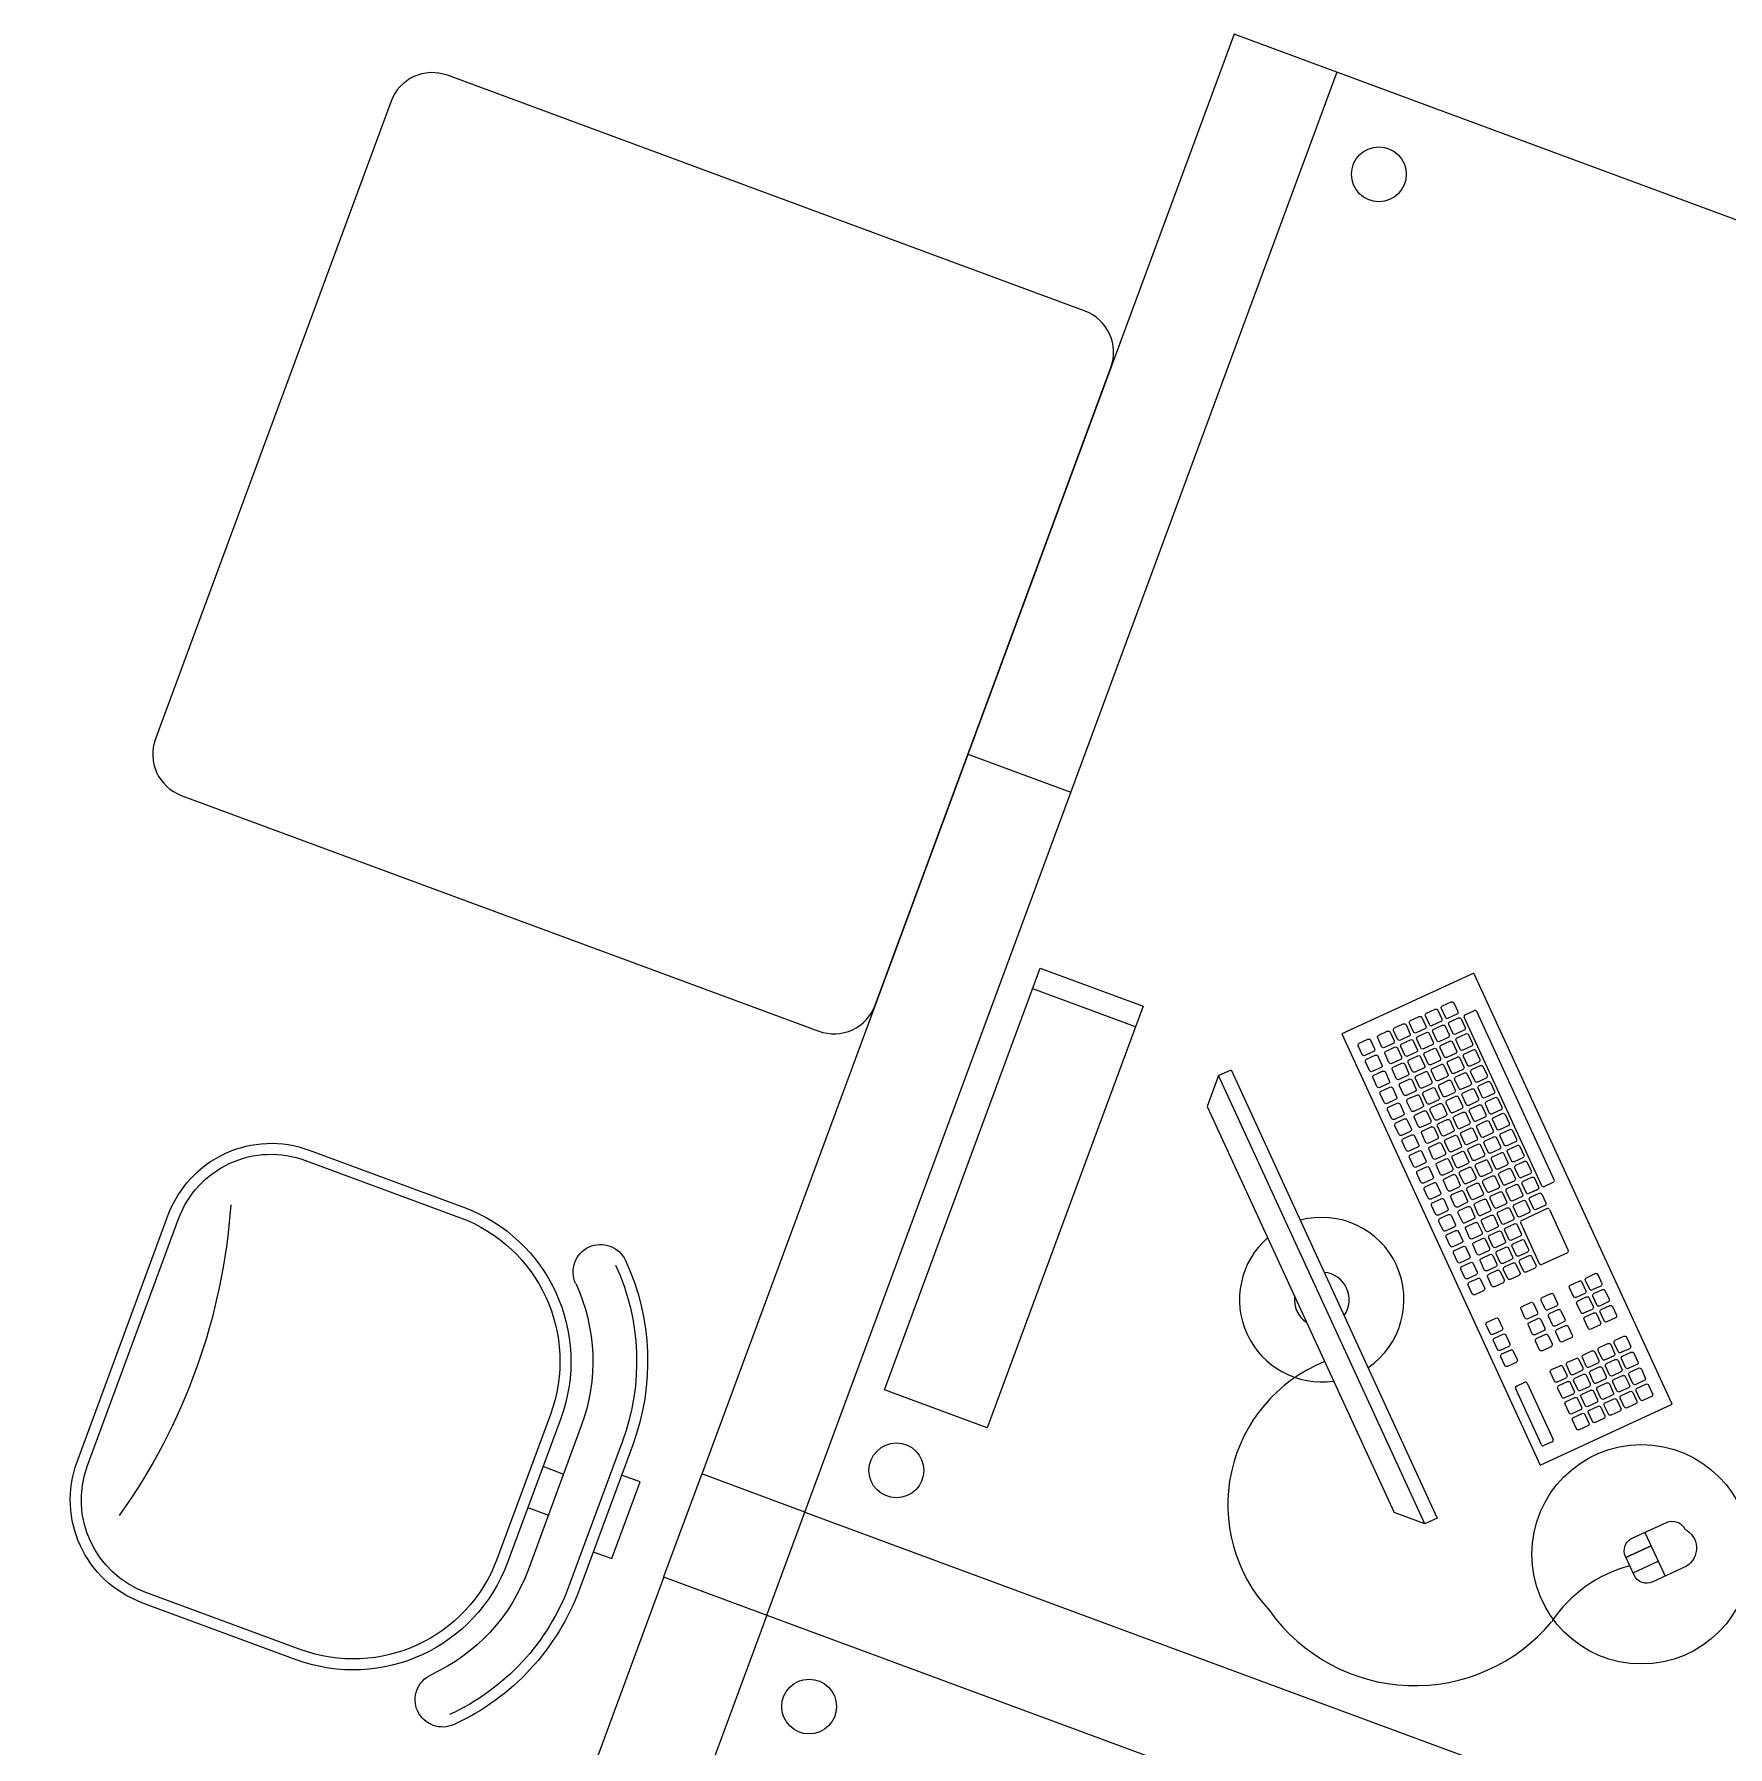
# Model space of a CAD drawing. Header units: millimetres. Extents: x 0 to 86.4, y -30.6 to 19.1.
# Drawn here: x 39.869 to 41.413, y 0.172 to 1.733 of the extents above; entities that cross this region are included whole.
import ezdxf

# ---------------------------------------------------------------- set-up
doc = ezdxf.new("R2010")
doc.units = ezdxf.units.MM
doc.layers.add('AR-MOB', color=2, linetype='Continuous')

# ---------------------------------------------------------------- blocks, each defined once
blk = doc.blocks.new('2 ESTACOES VERTOCAL')
at = {"color": 2, "linetype": 'Continuous'}
for p, q in [((10.285, 13.1901), (10.2849, 14.5901)), ((10.385, 13.1899), (10.3849, 14.5901)), ((10.285, 13.1901), (8.885, 13.1899)), ((10.285, 13.1901), (10.285, 13.0899)), ((10.3853, 13.1899), (10.285, 13.1901)), ((10.3851, 13.0899), (10.3853, 13.1899)), ((10.285, 13.0899), (8.885, 13.0899)), ((10.2851, 11.6901), (10.285, 13.0903)), ((10.285, 13.0899), (10.3851, 13.0899)), ((10.3851, 11.6901), (10.385, 13.0901)), ((10.3851, 12.3901), (10.2851, 12.3901)), ((10.2851, 11.6901), (10.3851, 11.6901))]:
    blk.add_line(p, q, dxfattribs=at)
at = {"color": 2}
for p, q in [((9.7508, 12.9038), (9.7808, 12.9038)), ((10.069, 12.6156), (9.7808, 12.9038)), ((9.5598, 12.8415), (9.5288, 12.8726)), ((9.5572, 12.88), (9.5393, 12.862)), ((9.5681, 12.8691), (9.5502, 12.8512)), ((9.5502, 12.8512), (9.5681, 12.8691)), ((10.069, 12.5856), (10.069, 12.6156))]:
    blk.add_line(p, q, dxfattribs=at)
at = {"color": 252}
for p, q in [((9.6678, 12.7935), (9.6736, 12.7993)), ((9.7079, 12.7511), (9.6678, 12.7912)), ((9.6759, 12.7993), (9.716, 12.7592)), ((9.716, 12.757), (9.7101, 12.7511)), ((9.6786, 12.6391), (9.6816, 12.636)), ((9.6873, 12.6479), (9.6904, 12.6448)), ((9.7146, 12.627), (9.7327, 12.6451)), ((9.7349, 12.6451), (9.764, 12.616)), ((9.7437, 12.5956), (9.7146, 12.6248)), ((9.764, 12.6137), (9.746, 12.5956)), ((9.7554, 12.5776), (9.7489, 12.5711)), ((9.7576, 12.5776), (9.8773, 12.4579)), ((9.7633, 12.5855), (9.7602, 12.5824)), ((9.7489, 12.5688), (9.8685, 12.4491)), ((9.8852, 12.4635), (9.8821, 12.4605)), ((9.8773, 12.4557), (9.8708, 12.4491))]:
    blk.add_line(p, q, dxfattribs=at)
at = {"color": 1}
for p, q in [((10.1555, 12.5702), (10.2555, 12.5702)), ((9.6851, 11.69), (10.2851, 11.6901))]:
    blk.add_line(p, q, dxfattribs=at)
for points in [[(10.2555, 12.9602), (10.2555, 12.5502), (10.1555, 12.5502), (10.1555, 12.9602)], [(10.0602, 12.5768), (9.742, 12.895), (9.7508, 12.9038), (10.069, 12.5856)]]:
    blk.add_lwpolyline(points, close=True, dxfattribs=at)
at = {"color": 2}
blk.add_lwpolyline([(9.5268, 12.8262, -0.581741), (9.5135, 12.8573), (9.5379, 12.8817, -0.414214), (9.5555, 12.8817), (9.5689, 12.8683, -0.414214), (9.5689, 12.8506), (9.5445, 12.8262, -0.414214), (9.5268, 12.8262)], format="xyb", close=True, dxfattribs=at)
blk.add_lwpolyline([(9.5769, 12.7233), (9.883, 12.4172), (9.9767, 12.511), (9.6706, 12.8171)], close=True, dxfattribs=at)
at = {"color": 252}
for points in [[(9.6573, 12.7658), (9.6512, 12.7597, -0.414214), (9.6485, 12.7597), (9.6424, 12.7658, -0.414214), (9.6424, 12.7685), (9.6485, 12.7746, -0.414214), (9.6512, 12.7746), (9.6573, 12.7685, -0.414214)], [(9.646, 12.7545), (9.6399, 12.7484, -0.414214), (9.6372, 12.7484), (9.6311, 12.7545, -0.414214), (9.6311, 12.7572), (9.6372, 12.7633, -0.414214), (9.6399, 12.7633), (9.646, 12.7572, -0.414214)], [(9.6686, 12.7545), (9.6625, 12.7484, -0.414214), (9.6598, 12.7484), (9.6537, 12.7545, -0.414214), (9.6537, 12.7572), (9.6598, 12.7633, -0.414214), (9.6625, 12.7633), (9.6686, 12.7572, -0.414214)], [(9.6347, 12.7432), (9.6285, 12.7371, -0.414214), (9.6259, 12.7371), (9.6197, 12.7432, -0.414214), (9.6197, 12.7459), (9.6259, 12.752, -0.414214), (9.6285, 12.752), (9.6347, 12.7459, -0.414214)], [(9.6573, 12.7432), (9.6512, 12.7371, -0.414214), (9.6485, 12.7371), (9.6424, 12.7432, -0.414214), (9.6424, 12.7459), (9.6485, 12.752, -0.414214), (9.6512, 12.752), (9.6573, 12.7459, -0.414214)], [(9.6799, 12.7432), (9.6738, 12.7371, -0.414214), (9.6711, 12.7371), (9.665, 12.7432, -0.414214), (9.665, 12.7459), (9.6711, 12.752, -0.414214), (9.6738, 12.752), (9.6799, 12.7459, -0.414214)], [(9.7386, 12.7342), (9.7325, 12.7281, -0.414214), (9.7298, 12.7281), (9.7237, 12.7342, -0.414214), (9.7237, 12.7369), (9.7298, 12.743, -0.414214), (9.7325, 12.743), (9.7386, 12.7369, -0.414214)], [(9.612, 12.7206), (9.6059, 12.7145, -0.414214), (9.6032, 12.7145), (9.5971, 12.7206, -0.414214), (9.5971, 12.7232), (9.6032, 12.7294, -0.414214), (9.6059, 12.7294), (9.612, 12.7232, -0.414214)], [(9.6233, 12.7319), (9.6172, 12.7258, -0.414214), (9.6145, 12.7258), (9.6084, 12.7319, -0.414214), (9.6084, 12.7346), (9.6145, 12.7407, -0.414214), (9.6172, 12.7407), (9.6233, 12.7346, -0.414214)], [(9.6347, 12.7206), (9.6285, 12.7145, -0.414214), (9.6259, 12.7145), (9.6197, 12.7206, -0.414214), (9.6197, 12.7232), (9.6259, 12.7294, -0.414214), (9.6285, 12.7294), (9.6347, 12.7232, -0.414214)], [(9.646, 12.7319), (9.6399, 12.7258, -0.414214), (9.6372, 12.7258), (9.6311, 12.7319, -0.414214), (9.6311, 12.7346), (9.6372, 12.7407, -0.414214), (9.6399, 12.7407), (9.646, 12.7346, -0.414214)], [(9.6573, 12.7206), (9.6512, 12.7145, -0.414214), (9.6485, 12.7145), (9.6424, 12.7206, -0.414214), (9.6424, 12.7232), (9.6485, 12.7294, -0.414214), (9.6512, 12.7294), (9.6573, 12.7232, -0.414214)], [(9.6686, 12.7319), (9.6625, 12.7258, -0.414214), (9.6598, 12.7258), (9.6537, 12.7319, -0.414214), (9.6537, 12.7346), (9.6598, 12.7407, -0.414214), (9.6625, 12.7407), (9.6686, 12.7346, -0.414214)], [(9.6799, 12.7206), (9.6738, 12.7145, -0.414214), (9.6711, 12.7145), (9.665, 12.7206, -0.414214), (9.665, 12.7232), (9.6711, 12.7294, -0.414214), (9.6738, 12.7294), (9.6799, 12.7232, -0.414214)], [(9.6912, 12.7319), (9.6851, 12.7258, -0.414214), (9.6824, 12.7258), (9.6763, 12.7319, -0.414214), (9.6763, 12.7346), (9.6824, 12.7407, -0.414214), (9.6851, 12.7407), (9.6912, 12.7346, -0.414214)], [(9.7499, 12.7229), (9.7438, 12.7168, -0.414214), (9.7411, 12.7168), (9.735, 12.7229, -0.414214), (9.735, 12.7255), (9.7411, 12.7317, -0.414214), (9.7438, 12.7317), (9.7499, 12.7255, -0.414214)], [(9.6233, 12.7093), (9.6172, 12.7031, -0.414214), (9.6145, 12.7031), (9.6084, 12.7093, -0.414214), (9.6084, 12.7119), (9.6145, 12.718, -0.414214), (9.6172, 12.718), (9.6233, 12.7119, -0.414214)], [(9.646, 12.7093), (9.6399, 12.7031, -0.414214), (9.6372, 12.7031), (9.6311, 12.7093, -0.414214), (9.6311, 12.7119), (9.6372, 12.718, -0.414214), (9.6399, 12.718), (9.646, 12.7119, -0.414214)], [(9.6686, 12.7093), (9.6625, 12.7031, -0.414214), (9.6598, 12.7031), (9.6537, 12.7093, -0.414214), (9.6537, 12.7119), (9.6598, 12.718, -0.414214), (9.6625, 12.718), (9.6686, 12.7119, -0.414214)], [(9.7138, 12.7098), (9.7077, 12.7037, -0.414214), (9.705, 12.7037), (9.6989, 12.7098, -0.414214), (9.6989, 12.7125), (9.705, 12.7186, -0.414214), (9.7077, 12.7186), (9.7138, 12.7125, -0.414214)], [(9.7612, 12.7115), (9.7551, 12.7054, -0.414214), (9.7524, 12.7054), (9.7463, 12.7116, -0.414214), (9.7463, 12.7142), (9.7524, 12.7203, -0.414214), (9.7551, 12.7203), (9.7612, 12.7142, -0.414214)], [(9.6347, 12.6979), (9.6285, 12.6918, -0.414214), (9.6259, 12.6918), (9.6197, 12.6979, -0.414214), (9.6197, 12.7006), (9.6259, 12.7067, -0.414214), (9.6285, 12.7067), (9.6347, 12.7006, -0.414214)], [(9.6573, 12.6979), (9.6512, 12.6918, -0.414214), (9.6485, 12.6918), (9.6424, 12.6979, -0.414214), (9.6424, 12.7006), (9.6485, 12.7067, -0.414214), (9.6512, 12.7067), (9.6573, 12.7006, -0.414214)], [(9.6993, 12.6959), (9.6932, 12.6898, -0.414214), (9.6905, 12.6898), (9.6844, 12.6959, -0.414214), (9.6844, 12.6986), (9.6905, 12.7047, -0.414214), (9.6932, 12.7047), (9.6993, 12.6986, -0.414214)], [(9.7251, 12.6985), (9.719, 12.6924, -0.414214), (9.7163, 12.6924), (9.7102, 12.6985, -0.414214), (9.7102, 12.7012), (9.7163, 12.7073, -0.414214), (9.719, 12.7073), (9.7251, 12.7012, -0.414214)], [(9.7364, 12.6872), (9.7303, 12.6811, -0.414214), (9.7276, 12.6811), (9.7215, 12.6872, -0.414214), (9.7215, 12.6898), (9.7276, 12.696, -0.414214), (9.7303, 12.696), (9.7364, 12.6898, -0.414214)], [(9.646, 12.6866), (9.6399, 12.6805, -0.414214), (9.6372, 12.6805), (9.6311, 12.6866, -0.414214), (9.6311, 12.6893), (9.6372, 12.6954, -0.414214), (9.6399, 12.6954), (9.646, 12.6893, -0.414214)], [(9.6791, 12.6761), (9.673, 12.67, -0.414214), (9.6703, 12.67), (9.6642, 12.6761, -0.414214), (9.6642, 12.6788), (9.6703, 12.6849, -0.414214), (9.673, 12.6849), (9.6791, 12.6788, -0.414214)], [(9.7106, 12.6846), (9.7045, 12.6785, -0.414214), (9.7018, 12.6785), (9.6957, 12.6846, -0.414214), (9.6957, 12.6872), (9.7018, 12.6934, -0.414214), (9.7045, 12.6934), (9.7106, 12.6872, -0.414214)], [(9.7219, 12.6732), (9.7158, 12.6671, -0.414214), (9.7131, 12.6671), (9.707, 12.6733, -0.414214), (9.707, 12.6759), (9.7131, 12.682, -0.414214), (9.7158, 12.682), (9.7219, 12.6759, -0.414214)], [(9.7892, 12.6832), (9.783, 12.6771, -0.414214), (9.7804, 12.6771), (9.7743, 12.6832, -0.414214), (9.7743, 12.6859), (9.7804, 12.692, -0.414214), (9.783, 12.692), (9.7892, 12.6859, -0.414214)], [(9.8005, 12.6719), (9.7944, 12.6658, -0.414214), (9.7917, 12.6658), (9.7856, 12.6719, -0.414214), (9.7856, 12.6746), (9.7917, 12.6807, -0.414214), (9.7944, 12.6807), (9.8005, 12.6746, -0.414214)], [(9.6678, 12.6648), (9.6617, 12.6587, -0.414214), (9.659, 12.6587), (9.6529, 12.6648, -0.414214), (9.6529, 12.6675), (9.659, 12.6736, -0.414214), (9.6617, 12.6736), (9.6678, 12.6675, -0.414214)], [(9.6904, 12.6648), (9.6843, 12.6587, -0.414214), (9.6816, 12.6587), (9.6755, 12.6648, -0.414214), (9.6755, 12.6675), (9.6816, 12.6736, -0.414214), (9.6843, 12.6736), (9.6904, 12.6675, -0.414214)], [(9.7638, 12.6589), (9.7577, 12.6528, -0.414214), (9.755, 12.6528), (9.7489, 12.6589, -0.414214), (9.7489, 12.6616), (9.755, 12.6677, -0.414214), (9.7577, 12.6677), (9.7638, 12.6616, -0.414214)], [(9.7751, 12.6702), (9.769, 12.6641, -0.414214), (9.7663, 12.6641), (9.7602, 12.6702, -0.414214), (9.7602, 12.6729), (9.7663, 12.679, -0.414214), (9.769, 12.679), (9.7751, 12.6729, -0.414214)], [(9.7864, 12.6589), (9.7803, 12.6528, -0.414214), (9.7776, 12.6528), (9.7715, 12.6589, -0.414214), (9.7715, 12.6616), (9.7776, 12.6677, -0.414214), (9.7803, 12.6677), (9.7864, 12.6616, -0.414214)], [(9.8118, 12.6606), (9.8057, 12.6545, -0.414214), (9.803, 12.6545), (9.7969, 12.6606, -0.414214), (9.7969, 12.6633), (9.803, 12.6694, -0.414214), (9.8057, 12.6694), (9.8118, 12.6633, -0.414214)], [(9.6791, 12.6535), (9.673, 12.6474, -0.414214), (9.6703, 12.6474), (9.6642, 12.6535, -0.414214), (9.6642, 12.6561), (9.6703, 12.6623, -0.414214), (9.673, 12.6623), (9.6791, 12.6561, -0.414214)], [(9.6904, 12.6422), (9.6843, 12.636, -0.414214), (9.6816, 12.636), (9.6755, 12.6422, -0.414214), (9.6755, 12.6448), (9.6816, 12.6509, -0.414214), (9.6843, 12.6509), (9.6904, 12.6448, -0.414214)], [(9.7017, 12.6535), (9.6956, 12.6474, -0.414214), (9.6929, 12.6474), (9.6868, 12.6535, -0.414214), (9.6868, 12.6561), (9.6929, 12.6623, -0.414214), (9.6956, 12.6623), (9.7017, 12.6561, -0.414214)], [(9.7525, 12.6476), (9.7464, 12.6415, -0.414214), (9.7437, 12.6415), (9.7376, 12.6476, -0.414214), (9.7376, 12.6503), (9.7437, 12.6564, -0.414214), (9.7464, 12.6564), (9.7525, 12.6503, -0.414214)], [(9.7751, 12.6476), (9.769, 12.6415, -0.414214), (9.7663, 12.6415), (9.7602, 12.6476, -0.414214), (9.7602, 12.6503), (9.7663, 12.6564, -0.414214), (9.769, 12.6564), (9.7751, 12.6503, -0.414214)], [(9.7977, 12.6476), (9.7916, 12.6415, -0.414214), (9.7889, 12.6415), (9.7828, 12.6476, -0.414214), (9.7828, 12.6503), (9.7889, 12.6564, -0.414214), (9.7916, 12.6564), (9.7977, 12.6503, -0.414214)], [(9.8231, 12.6493), (9.817, 12.6432, -0.414214), (9.8143, 12.6432), (9.8082, 12.6493, -0.414214), (9.8082, 12.652), (9.8143, 12.6581, -0.414214), (9.817, 12.6581), (9.8231, 12.652, -0.414214)], [(9.7638, 12.6363), (9.7577, 12.6302, -0.414214), (9.755, 12.6302), (9.7489, 12.6363, -0.414214), (9.7489, 12.639), (9.755, 12.6451, -0.414214), (9.7577, 12.6451), (9.7638, 12.639, -0.414214)], [(9.7751, 12.625), (9.769, 12.6189, -0.414214), (9.7663, 12.6189), (9.7602, 12.625, -0.414214), (9.7602, 12.6277), (9.7663, 12.6338, -0.414214), (9.769, 12.6338), (9.7751, 12.6277, -0.414214)], [(9.7864, 12.6363), (9.7803, 12.6302, -0.414214), (9.7776, 12.6302), (9.7715, 12.6363, -0.414214), (9.7715, 12.639), (9.7776, 12.6451, -0.414214), (9.7803, 12.6451), (9.7864, 12.639, -0.414214)], [(9.7977, 12.625), (9.7916, 12.6189, -0.414214), (9.7889, 12.6189), (9.7828, 12.625, -0.414214), (9.7828, 12.6277), (9.7889, 12.6338, -0.414214), (9.7916, 12.6338), (9.7977, 12.6277, -0.414214)], [(9.809, 12.6363), (9.8029, 12.6302, -0.414214), (9.8003, 12.6302), (9.7941, 12.6363, -0.414214), (9.7941, 12.639), (9.8003, 12.6451, -0.414214), (9.8029, 12.6451), (9.809, 12.639, -0.414214)], [(9.8204, 12.625), (9.8143, 12.6189, -0.414214), (9.8116, 12.6189), (9.8055, 12.625, -0.414214), (9.8055, 12.6277), (9.8116, 12.6338, -0.414214), (9.8142, 12.6338), (9.8204, 12.6277, -0.414214)], [(9.8344, 12.638), (9.8283, 12.6319, -0.414214), (9.8256, 12.6319), (9.8195, 12.638, -0.414214), (9.8195, 12.6407), (9.8256, 12.6468, -0.414214), (9.8283, 12.6468), (9.8344, 12.6407, -0.414214)], [(9.8457, 12.6267), (9.8396, 12.6206, -0.414214), (9.8369, 12.6206), (9.8308, 12.6267, -0.414214), (9.8308, 12.6294), (9.8369, 12.6355, -0.414214), (9.8396, 12.6355), (9.8457, 12.6294, -0.414214)], [(9.7864, 12.6137), (9.7803, 12.6076, -0.414214), (9.7776, 12.6076), (9.7715, 12.6137, -0.414214), (9.7715, 12.6163), (9.7776, 12.6225, -0.414214), (9.7803, 12.6225), (9.7864, 12.6163, -0.414214)], [(9.809, 12.6137), (9.8029, 12.6076, -0.414214), (9.8003, 12.6076), (9.7941, 12.6137, -0.414214), (9.7941, 12.6163), (9.8003, 12.6225, -0.414214), (9.8029, 12.6225), (9.809, 12.6163, -0.414214)], [(9.8317, 12.6137), (9.8256, 12.6076, -0.414214), (9.8229, 12.6076), (9.8168, 12.6137, -0.414214), (9.8168, 12.6163), (9.8229, 12.6225, -0.414214), (9.8256, 12.6225), (9.8317, 12.6163, -0.414214)], [(9.857, 12.6154), (9.8509, 12.6092, -0.414214), (9.8483, 12.6092), (9.8421, 12.6154, -0.414214), (9.8421, 12.618), (9.8483, 12.6242, -0.414214), (9.8509, 12.6242), (9.857, 12.618, -0.414214)], [(9.7751, 12.6024), (9.769, 12.5962, -0.414214), (9.7663, 12.5962), (9.7602, 12.6024, -0.414214), (9.7602, 12.605), (9.7663, 12.6111, -0.414214), (9.769, 12.6111), (9.7751, 12.605, -0.414214)], [(9.7977, 12.6024), (9.7916, 12.5962, -0.414214), (9.7889, 12.5962), (9.7828, 12.6024, -0.414214), (9.7828, 12.605), (9.7889, 12.6111, -0.414214), (9.7916, 12.6111), (9.7977, 12.605, -0.414214)], [(9.8204, 12.6024), (9.8143, 12.5962, -0.414214), (9.8116, 12.5962), (9.8055, 12.6024, -0.414214), (9.8055, 12.605), (9.8116, 12.6111, -0.414214), (9.8142, 12.6111), (9.8204, 12.605, -0.414214)], [(9.843, 12.6024), (9.8369, 12.5962, -0.414214), (9.8342, 12.5962), (9.8281, 12.6024, -0.414214), (9.8281, 12.605), (9.8342, 12.6111, -0.414214), (9.8369, 12.6111), (9.843, 12.605, -0.414214)], [(9.8684, 12.604), (9.8622, 12.5979, -0.414214), (9.8596, 12.5979), (9.8535, 12.6041, -0.414214), (9.8535, 12.6067), (9.8596, 12.6128, -0.414214), (9.8622, 12.6128), (9.8684, 12.6067, -0.414214)], [(9.7638, 12.591), (9.7577, 12.5849, -0.414214), (9.755, 12.5849), (9.7489, 12.591, -0.414214), (9.7489, 12.5937), (9.755, 12.5998, -0.414214), (9.7577, 12.5998), (9.7638, 12.5937, -0.414214)], [(9.7751, 12.5797), (9.769, 12.5736, -0.414214), (9.7663, 12.5736), (9.7602, 12.5797, -0.414214), (9.7602, 12.5824), (9.7663, 12.5885, -0.414214), (9.769, 12.5885), (9.7751, 12.5824, -0.414214)], [(9.7864, 12.591), (9.7803, 12.5849, -0.414214), (9.7776, 12.5849), (9.7715, 12.591, -0.414214), (9.7715, 12.5937), (9.7776, 12.5998, -0.414214), (9.7803, 12.5998), (9.7864, 12.5937, -0.414214)], [(9.7977, 12.5797), (9.7916, 12.5736, -0.414214), (9.7889, 12.5736), (9.7828, 12.5797, -0.414214), (9.7828, 12.5824), (9.7889, 12.5885, -0.414214), (9.7916, 12.5885), (9.7977, 12.5824, -0.414214)], [(9.809, 12.591), (9.8029, 12.5849, -0.414214), (9.8003, 12.5849), (9.7941, 12.591, -0.414214), (9.7941, 12.5937), (9.8003, 12.5998, -0.414214), (9.8029, 12.5998), (9.809, 12.5937, -0.414214)], [(9.8204, 12.5797), (9.8143, 12.5736, -0.414214), (9.8116, 12.5736), (9.8055, 12.5797, -0.414214), (9.8055, 12.5824), (9.8116, 12.5885, -0.414214), (9.8142, 12.5885), (9.8204, 12.5824, -0.414214)], [(9.8317, 12.591), (9.8256, 12.5849, -0.414214), (9.8229, 12.5849), (9.8168, 12.591, -0.414214), (9.8168, 12.5937), (9.8229, 12.5998, -0.414214), (9.8256, 12.5998), (9.8317, 12.5937, -0.414214)], [(9.843, 12.5797), (9.8369, 12.5736, -0.414214), (9.8342, 12.5736), (9.8281, 12.5797, -0.414214), (9.8281, 12.5824), (9.8342, 12.5885, -0.414214), (9.8369, 12.5885), (9.843, 12.5824, -0.414214)], [(9.8543, 12.591), (9.8482, 12.5849, -0.414214), (9.8455, 12.5849), (9.8394, 12.591, -0.414214), (9.8394, 12.5937), (9.8455, 12.5998, -0.414214), (9.8482, 12.5998), (9.8543, 12.5937, -0.414214)], [(9.8656, 12.5797), (9.8595, 12.5736, -0.414214), (9.8568, 12.5736), (9.8507, 12.5797, -0.414214), (9.8507, 12.5824), (9.8568, 12.5885, -0.414214), (9.8595, 12.5885), (9.8656, 12.5824, -0.414214)], [(9.8797, 12.5927), (9.8736, 12.5866, -0.414214), (9.8709, 12.5866), (9.8648, 12.5927, -0.414214), (9.8648, 12.5954), (9.8709, 12.6015, -0.414214), (9.8736, 12.6015), (9.8797, 12.5954, -0.414214)], [(9.891, 12.5814), (9.8849, 12.5753, -0.414214), (9.8822, 12.5753), (9.8761, 12.5814, -0.414214), (9.8761, 12.5841), (9.8822, 12.5902, -0.414214), (9.8849, 12.5902), (9.891, 12.5841, -0.414214)], [(9.7864, 12.5684), (9.7803, 12.5623, -0.414214), (9.7776, 12.5623), (9.7715, 12.5684, -0.414214), (9.7715, 12.5711), (9.7776, 12.5772, -0.414214), (9.7803, 12.5772), (9.7864, 12.5711, -0.414214)], [(9.809, 12.5684), (9.8029, 12.5623, -0.414214), (9.8003, 12.5623), (9.7941, 12.5684, -0.414214), (9.7941, 12.5711), (9.8003, 12.5772, -0.414214), (9.8029, 12.5772), (9.809, 12.5711, -0.414214)], [(9.8317, 12.5684), (9.8256, 12.5623, -0.414214), (9.8229, 12.5623), (9.8168, 12.5684, -0.414214), (9.8168, 12.5711), (9.8229, 12.5772, -0.414214), (9.8256, 12.5772), (9.8317, 12.5711, -0.414214)], [(9.8543, 12.5684), (9.8482, 12.5623, -0.414214), (9.8455, 12.5623), (9.8394, 12.5684, -0.414214), (9.8394, 12.5711), (9.8455, 12.5772, -0.414214), (9.8482, 12.5772), (9.8543, 12.5711, -0.414214)], [(9.8769, 12.5684), (9.8708, 12.5623, -0.414214), (9.8681, 12.5623), (9.862, 12.5684, -0.414214), (9.862, 12.5711), (9.8681, 12.5772, -0.414214), (9.8708, 12.5772), (9.8769, 12.5711, -0.414214)], [(9.9023, 12.5701), (9.8962, 12.564, -0.414214), (9.8935, 12.564), (9.8874, 12.5701, -0.414214), (9.8874, 12.5728), (9.8935, 12.5789, -0.414214), (9.8962, 12.5789), (9.9023, 12.5728, -0.414214)], [(9.7977, 12.5571), (9.7916, 12.551, -0.414214), (9.7889, 12.551), (9.7828, 12.5571, -0.414214), (9.7828, 12.5598), (9.7889, 12.5659, -0.414214), (9.7916, 12.5659), (9.7977, 12.5598, -0.414214)], [(9.8204, 12.5571), (9.8143, 12.551, -0.414214), (9.8116, 12.551), (9.8055, 12.5571, -0.414214), (9.8055, 12.5598), (9.8116, 12.5659, -0.414214), (9.8142, 12.5659), (9.8204, 12.5598, -0.414214)], [(9.843, 12.5571), (9.8369, 12.551, -0.414214), (9.8342, 12.551), (9.8281, 12.5571, -0.414214), (9.8281, 12.5598), (9.8342, 12.5659, -0.414214), (9.8369, 12.5659), (9.843, 12.5598, -0.414214)], [(9.8656, 12.5571), (9.8595, 12.551, -0.414214), (9.8568, 12.551), (9.8507, 12.5571, -0.414214), (9.8507, 12.5598), (9.8568, 12.5659, -0.414214), (9.8595, 12.5659), (9.8656, 12.5598, -0.414214)], [(9.8882, 12.5571), (9.8821, 12.551, -0.414214), (9.8795, 12.551), (9.8733, 12.5571, -0.414214), (9.8733, 12.5598), (9.8795, 12.5659, -0.414214), (9.8821, 12.5659), (9.8882, 12.5598, -0.414214)], [(9.9136, 12.5588), (9.9075, 12.5527, -0.414214), (9.9048, 12.5527), (9.8987, 12.5588, -0.414214), (9.8987, 12.5615), (9.9048, 12.5676, -0.414214), (9.9075, 12.5676), (9.9136, 12.5615, -0.414214)], [(9.9249, 12.5475), (9.9188, 12.5414, -0.414214), (9.9161, 12.5414), (9.91, 12.5475, -0.414214), (9.91, 12.5502), (9.9161, 12.5563, -0.414214), (9.9188, 12.5563), (9.9249, 12.5502, -0.414214)], [(9.809, 12.5458), (9.8029, 12.5397, -0.414214), (9.8003, 12.5397), (9.7941, 12.5458, -0.414214), (9.7941, 12.5485), (9.8003, 12.5546, -0.414214), (9.8029, 12.5546), (9.809, 12.5485, -0.414214)], [(9.8204, 12.5345), (9.8143, 12.5284, -0.414214), (9.8116, 12.5284), (9.8055, 12.5345, -0.414214), (9.8055, 12.5372), (9.8116, 12.5433, -0.414214), (9.8142, 12.5433), (9.8204, 12.5372, -0.414214)], [(9.8317, 12.5458), (9.8256, 12.5397, -0.414214), (9.8229, 12.5397), (9.8168, 12.5458, -0.414214), (9.8168, 12.5485), (9.8229, 12.5546, -0.414214), (9.8256, 12.5546), (9.8317, 12.5485, -0.414214)], [(9.843, 12.5345), (9.8369, 12.5284, -0.414214), (9.8342, 12.5284), (9.8281, 12.5345, -0.414214), (9.8281, 12.5372), (9.8342, 12.5433, -0.414214), (9.8369, 12.5433), (9.843, 12.5372, -0.414214)], [(9.8543, 12.5458), (9.8482, 12.5397, -0.414214), (9.8455, 12.5397), (9.8394, 12.5458, -0.414214), (9.8394, 12.5485), (9.8455, 12.5546, -0.414214), (9.8482, 12.5546), (9.8543, 12.5485, -0.414214)], [(9.8656, 12.5345), (9.8595, 12.5284, -0.414214), (9.8568, 12.5284), (9.8507, 12.5345, -0.414214), (9.8507, 12.5372), (9.8568, 12.5433, -0.414214), (9.8595, 12.5433), (9.8656, 12.5372, -0.414214)], [(9.8769, 12.5458), (9.8708, 12.5397, -0.414214), (9.8681, 12.5397), (9.862, 12.5458, -0.414214), (9.862, 12.5485), (9.8681, 12.5546, -0.414214), (9.8708, 12.5546), (9.8769, 12.5485, -0.414214)], [(9.8882, 12.5345), (9.8821, 12.5284, -0.414214), (9.8795, 12.5284), (9.8733, 12.5345, -0.414214), (9.8733, 12.5372), (9.8795, 12.5433, -0.414214), (9.8821, 12.5433), (9.8882, 12.5372, -0.414214)], [(9.8996, 12.5458), (9.8934, 12.5397, -0.414214), (9.8908, 12.5397), (9.8847, 12.5458, -0.414214), (9.8847, 12.5485), (9.8908, 12.5546, -0.414214), (9.8934, 12.5546), (9.8996, 12.5485, -0.414214)], [(9.9109, 12.5345), (9.9048, 12.5284, -0.414214), (9.9021, 12.5284), (9.896, 12.5345, -0.414214), (9.896, 12.5372), (9.9021, 12.5433, -0.414214), (9.9048, 12.5433), (9.9109, 12.5372, -0.414214)], [(9.9362, 12.5362), (9.9301, 12.5301, -0.414214), (9.9274, 12.5301), (9.9213, 12.5362, -0.414214), (9.9213, 12.5388), (9.9274, 12.545, -0.414214), (9.9301, 12.545), (9.9362, 12.5388, -0.414214)], [(9.8317, 12.5232), (9.8256, 12.517, -0.414214), (9.8229, 12.517), (9.8168, 12.5232, -0.414214), (9.8168, 12.5258), (9.8229, 12.532, -0.414214), (9.8256, 12.532), (9.8317, 12.5258, -0.414214)], [(9.8543, 12.5232), (9.8482, 12.517, -0.414214), (9.8455, 12.517), (9.8394, 12.5232, -0.414214), (9.8394, 12.5258), (9.8455, 12.532, -0.414214), (9.8482, 12.532), (9.8543, 12.5258, -0.414214)], [(9.8769, 12.5232), (9.8708, 12.517, -0.414214), (9.8681, 12.517), (9.862, 12.5232, -0.414214), (9.862, 12.5258), (9.8681, 12.532, -0.414214), (9.8708, 12.532), (9.8769, 12.5258, -0.414214)], [(9.8996, 12.5232), (9.8934, 12.517, -0.414214), (9.8908, 12.517), (9.8847, 12.5232, -0.414214), (9.8847, 12.5258), (9.8908, 12.532, -0.414214), (9.8934, 12.532), (9.8996, 12.5258, -0.414214)], [(9.9222, 12.5232), (9.9161, 12.517, -0.414214), (9.9134, 12.517), (9.9073, 12.5232, -0.414214), (9.9073, 12.5258), (9.9134, 12.532, -0.414214), (9.9161, 12.532), (9.9222, 12.5258, -0.414214)], [(9.9476, 12.5249), (9.9414, 12.5187, -0.414214), (9.9388, 12.5187), (9.9326, 12.5249, -0.414214), (9.9326, 12.5275), (9.9388, 12.5336, -0.414214), (9.9414, 12.5336), (9.9476, 12.5275, -0.414214)], [(9.843, 12.5118), (9.8369, 12.5057, -0.414214), (9.8342, 12.5057), (9.8281, 12.5118, -0.414214), (9.8281, 12.5145), (9.8342, 12.5206, -0.414214), (9.8369, 12.5206), (9.843, 12.5145, -0.414214)], [(9.8543, 12.5005), (9.8482, 12.4944, -0.414214), (9.8455, 12.4944), (9.8394, 12.5005, -0.414214), (9.8394, 12.5032), (9.8455, 12.5093, -0.414214), (9.8482, 12.5093), (9.8543, 12.5032, -0.414214)], [(9.8656, 12.5118), (9.8595, 12.5057, -0.414214), (9.8568, 12.5057), (9.8507, 12.5118, -0.414214), (9.8507, 12.5145), (9.8568, 12.5206, -0.414214), (9.8595, 12.5206), (9.8656, 12.5145, -0.414214)], [(9.8769, 12.5005), (9.8708, 12.4944, -0.414214), (9.8681, 12.4944), (9.862, 12.5005, -0.414214), (9.862, 12.5032), (9.8681, 12.5093, -0.414214), (9.8708, 12.5093), (9.8769, 12.5032, -0.414214)], [(9.8882, 12.5118), (9.8821, 12.5057, -0.414214), (9.8795, 12.5057), (9.8733, 12.5118, -0.414214), (9.8733, 12.5145), (9.8795, 12.5206, -0.414214), (9.8821, 12.5206), (9.8882, 12.5145, -0.414214)], [(9.8996, 12.5005), (9.8934, 12.4944, -0.414214), (9.8908, 12.4944), (9.8847, 12.5005, -0.414214), (9.8847, 12.5032), (9.8908, 12.5093, -0.414214), (9.8934, 12.5093), (9.8996, 12.5032, -0.414214)], [(9.9109, 12.5118), (9.9048, 12.5057, -0.414214), (9.9021, 12.5057), (9.896, 12.5118, -0.414214), (9.896, 12.5145), (9.9021, 12.5206, -0.414214), (9.9048, 12.5206), (9.9109, 12.5145, -0.414214)], [(9.9222, 12.5005), (9.9161, 12.4944, -0.414214), (9.9134, 12.4944), (9.9073, 12.5005, -0.414214), (9.9073, 12.5032), (9.9134, 12.5093, -0.414214), (9.9161, 12.5093), (9.9222, 12.5032, -0.414214)], [(9.9335, 12.5118), (9.9274, 12.5057, -0.414214), (9.9247, 12.5057), (9.9186, 12.5118, -0.414214), (9.9186, 12.5145), (9.9247, 12.5206, -0.414214), (9.9274, 12.5206), (9.9335, 12.5145, -0.414214)], [(9.9448, 12.5005), (9.9387, 12.4944, -0.414214), (9.936, 12.4944), (9.9299, 12.5005, -0.414214), (9.9299, 12.5032), (9.936, 12.5093, -0.414214), (9.9387, 12.5093), (9.9448, 12.5032, -0.414214)], [(9.9589, 12.5135), (9.9528, 12.5074, -0.414214), (9.9501, 12.5074), (9.944, 12.5135, -0.414214), (9.944, 12.5162), (9.9501, 12.5223, -0.414214), (9.9528, 12.5223), (9.9589, 12.5162, -0.414214)], [(9.8656, 12.4892), (9.8595, 12.4831, -0.414214), (9.8568, 12.4831), (9.8507, 12.4892, -0.414214), (9.8507, 12.4919), (9.8568, 12.498, -0.414214), (9.8595, 12.498), (9.8656, 12.4919, -0.414214)], [(9.8882, 12.4892), (9.8821, 12.4831, -0.414214), (9.8795, 12.4831), (9.8733, 12.4892, -0.414214), (9.8733, 12.4919), (9.8795, 12.498, -0.414214), (9.8821, 12.498), (9.8882, 12.4919, -0.414214)], [(9.9109, 12.4892), (9.9048, 12.4831, -0.414214), (9.9021, 12.4831), (9.896, 12.4892, -0.414214), (9.896, 12.4919), (9.9021, 12.498, -0.414214), (9.9048, 12.498), (9.9109, 12.4919, -0.414214)], [(9.9335, 12.4892), (9.9274, 12.4831, -0.414214), (9.9247, 12.4831), (9.9186, 12.4892, -0.414214), (9.9186, 12.4919), (9.9247, 12.498, -0.414214), (9.9274, 12.498), (9.9335, 12.4919, -0.414214)], [(9.8769, 12.4779), (9.8708, 12.4718, -0.414214), (9.8681, 12.4718), (9.862, 12.4779, -0.414214), (9.862, 12.4806), (9.8681, 12.4867, -0.414214), (9.8708, 12.4867), (9.8769, 12.4806, -0.414214)], [(9.8996, 12.4779), (9.8934, 12.4718, -0.414214), (9.8908, 12.4718), (9.8847, 12.4779, -0.414214), (9.8847, 12.4806), (9.8908, 12.4867, -0.414214), (9.8934, 12.4867), (9.8996, 12.4806, -0.414214)], [(9.9222, 12.4779), (9.9161, 12.4718, -0.414214), (9.9134, 12.4718), (9.9073, 12.4779, -0.414214), (9.9073, 12.4806), (9.9134, 12.4867, -0.414214), (9.9161, 12.4867), (9.9222, 12.4806, -0.414214)], [(9.8882, 12.4666), (9.8821, 12.4605, -0.414214), (9.8795, 12.4605), (9.8733, 12.4666, -0.414214), (9.8733, 12.4693), (9.8795, 12.4754, -0.414214), (9.8821, 12.4754), (9.8882, 12.4693, -0.414214)], [(9.8996, 12.4553), (9.8934, 12.4492, -0.414214), (9.8908, 12.4492), (9.8847, 12.4553, -0.414214), (9.8847, 12.458), (9.8908, 12.4641, -0.414214), (9.8934, 12.4641), (9.8996, 12.458, -0.414214)], [(9.9109, 12.4666), (9.9048, 12.4605, -0.414214), (9.9021, 12.4605), (9.896, 12.4666, -0.414214), (9.896, 12.4693), (9.9021, 12.4754, -0.414214), (9.9048, 12.4754), (9.9109, 12.4693, -0.414214)]]:
    blk.add_lwpolyline(points, format="xyb", close=True, dxfattribs=at)
at = {"color": 1, "linetype": 'Continuous'}
for centre in [(10.2198, 13.2549), (10.2198, 13.0253), (10.2169, 11.7641)]:
    blk.add_circle(centre, 0.025, dxfattribs=at)
at = {"color": 1}
blk.add_circle((9.5559, 12.8614), 0.1, dxfattribs=at)
at = {"color": 2}
for centre, radius, start, end in [((9.7645, 12.893), 0.1625, 55.7277, 160.43), ((9.7933, 12.9012), 0.1408, 312.1589, 63.5753), ((9.4914, 12.9759), 0.1233, 305.0455, 346.6299)]:
    blk.add_arc(centre, radius, start, end, dxfattribs=at)
at = {"color": 1}
for radius, start, end in [(0.075, 331.4299, 118.5701), (0.075, 144.5941, 305.4059), (0.025, 13.0519, 76.9481), (0.025, 165, 285)]:
    blk.add_arc((9.9099, 12.7447), radius, start, end, dxfattribs=at)
at = {"color": 252}
for centre, start, end in [((9.6689, 12.7924), 135, 225), ((9.6748, 12.7982), 45, 135), ((9.7149, 12.7581), 315, 45), ((9.709, 12.7523), 225, 315), ((9.7338, 12.6439), 45, 135), ((9.7157, 12.6259), 135, 225), ((9.7629, 12.6148), 315, 45), ((9.7449, 12.5968), 225, 315), ((9.7565, 12.5765), 45, 135), ((9.75, 12.5699), 135, 225), ((9.8697, 12.4503), 225, 315), ((9.8762, 12.4568), 315, 45)]:
    blk.add_arc(centre, 0.0016, start, end, dxfattribs=at)
blk = doc.blocks.new('CADEIRA-S')
at = {"color": 2}
for p, q in [((0.0718, 0.2686), (-0.0682, 0.2686)), ((0.0718, 0.2186), (-0.0682, 0.2186)), ((0.0718, 0.1986), (-0.0682, 0.1986)), ((-0.2182, 0.0486), (-0.2182, -0.1014)), ((0.2218, -0.1014), (0.2218, 0.0486)), ((-0.1182, -0.2014), (0.1218, -0.2014))]:
    blk.add_line(p, q, dxfattribs=at)
at = {"color": 1}
for p, q in [((0.0718, 0.2586), (-0.0682, 0.2586)), ((-0.0148, 0.1986), (-0.0149, 0.2186)), ((0.0252, 0.1986), (0.0251, 0.2186)), ((0.0718, 0.1886), (-0.0682, 0.1886)), ((-0.2082, 0.0486), (-0.2082, -0.1014)), ((0.2118, -0.1014), (0.2118, 0.0486)), ((-0.1182, -0.1914), (0.1218, -0.1914))]:
    blk.add_line(p, q, dxfattribs=at)
at = {"color": 2}
blk.add_lwpolyline([(-0.032, 0.2686), (-0.032, 0.2867), (0.0426, 0.2867), (0.0426, 0.2686)], dxfattribs=at)
for centre, radius, start, end in [((-0.0682, 0.0486), 0.22, 90, 135), ((0.0718, 0.0486), 0.22, 45, 90), ((-0.2061, 0.1864), 0.025, 135, 315), ((-0.0682, 0.0486), 0.17, 90, 135), ((0.0718, 0.0486), 0.17, 45, 90), ((0.2097, 0.1864), 0.025, 225, 45), ((-0.0682, 0.0486), 0.15, 90, 180), ((0.0718, 0.0486), 0.15, 0, 90), ((-0.1182, -0.1014), 0.1, 180, 270), ((0.1218, -0.1014), 0.1, 270, 0)]:
    blk.add_arc(centre, radius, start, end, dxfattribs=at)
at = {"color": 1}
for centre, radius, start, end in [((-0.0682, 0.0486), 0.21, 90, 135), ((0.0718, 0.0486), 0.21, 45, 90), ((-0.0682, 0.0486), 0.14, 90, 180), ((0.0718, 0.0486), 0.14, 0, 90), ((-0.1182, -0.1014), 0.09, 180, 270), ((0.1218, -0.1014), 0.09, 270, 0), ((-0.0052, -0.6823), 0.5534, 73.6911, 105.2491)]:
    blk.add_arc(centre, radius, start, end, dxfattribs=at)

msp = doc.modelspace()

# ---------------------------------------------------------------- linework, layer by layer
at = {"layer": 'AR-MOB'}
msp.add_lwpolyline([(40.0027, 1.0394), (40.5842, 0.8244, 0.414214), (40.6356, 0.8481), (40.8506, 1.4296, 0.414214), (40.827, 1.481), (40.2454, 1.696, 0.414214), (40.194, 1.6723), (39.9791, 1.0908, 0.414214)], format="xyb", close=True, dxfattribs=at)

# ---------------------------------------------------------------- block references
at = {"layer": 'AR-MOB', "rotation": 159.7081243131241}
msp.add_blockref('2 ESTACOES VERTOCAL', (54.7577, 9.0965), dxfattribs=at)
at = {"layer": 'AR-MOB', "color": 0, "linetype": 'ByBlock', "xscale": -1, "rotation": 249.7283541412831}
msp.add_blockref('CADEIRA-S', (40.1376, 0.4727), dxfattribs=at)

doc.saveas('drawing.dxf')
